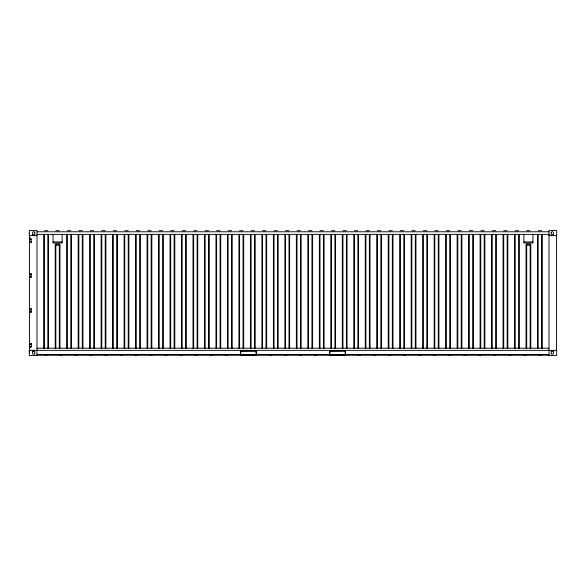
<?xml version="1.0" encoding="UTF-8"?>
<svg xmlns="http://www.w3.org/2000/svg" width="586" height="586" viewBox="0 0 586 586"><rect width="100%" height="100%" fill="white"/><g stroke="black" fill="none" stroke-linecap="round" stroke-linejoin="round"><path stroke-width="0.88" d="M29.622 233.287L29.534 234.671M29.534 351.446L29.622 352.831M30.89 241.557L30.846 241.754M30.89 311.276L30.846 311.466M30.67 242.23L31.322 241.776M30.67 311.942L31.322 311.488M55.209 348.201L55.209 245.182L55.853 244.098L59.311 244.098L59.962 245.182L59.962 348.201M526.038 348.201L526.038 245.182L526.689 244.098L530.147 244.098L530.791 245.182L530.791 348.201M44.375 230.701L47.832 230.701M55.853 230.701L59.311 230.701M67.339 230.701L70.796 230.701M78.824 230.701L82.282 230.701M90.31 230.701L93.767 230.701M101.788 230.701L105.246 230.701M113.274 230.701L116.731 230.701M124.759 230.701L128.217 230.701M136.238 230.701L139.702 230.701M147.723 230.701L151.181 230.701M159.209 230.701L162.666 230.701M170.694 230.701L174.152 230.701M182.173 230.701L185.637 230.701M193.658 230.701L197.116 230.701M205.144 230.701L208.601 230.701M216.63 230.701L220.087 230.701M228.108 230.701L231.573 230.701M239.593 230.701L243.051 230.701M251.079 230.701L254.536 230.701M262.565 230.701L266.022 230.701M274.043 230.701L277.5 230.701M285.529 230.701L288.986 230.701M297.014 230.701L300.471 230.701M308.5 230.701L311.957 230.701M319.978 230.701L323.435 230.701M331.464 230.701L334.921 230.701M342.949 230.701L346.407 230.701M354.427 230.701L357.892 230.701M365.913 230.701L369.37 230.701M377.399 230.701L380.856 230.701M388.884 230.701L392.342 230.701M400.363 230.701L403.827 230.701M411.848 230.701L415.306 230.701M423.334 230.701L426.791 230.701M434.819 230.701L438.277 230.701M446.298 230.701L449.762 230.701M457.783 230.701L461.241 230.701M469.269 230.701L472.726 230.701M480.754 230.701L484.212 230.701M492.233 230.701L495.69 230.701M503.718 230.701L507.176 230.701M515.204 230.701L518.661 230.701M526.689 230.701L530.147 230.701M538.168 230.701L541.625 230.701M36.991 231.778L549.009 231.778M36.991 234.378L549.009 234.378L549.009 235.638L556.7 235.638L556.7 230.532L549.009 230.532L549.009 355.468L556.7 355.468L556.7 350.362L29.3 350.362L29.3 355.468L36.991 355.468L36.991 230.532L29.3 230.532L29.3 235.638L36.991 235.638M32.193 235.14L34.764 235.14M551.236 235.14L553.807 235.14M29.791 238.121L30.538 238.121M31.131 239.198L29.52 239.095L31.322 238.985L31.322 242.553M53.048 241.937L62.123 241.937M523.877 241.937L532.952 241.937M29.622 242.23L31.322 242.23M29.52 242.443L31.322 242.443M29.52 242.553L31.131 242.619M55.209 245.182L59.962 245.182M526.038 245.182L530.791 245.182M29.622 274.058L31.322 274.058M31.322 274.512L30.67 274.058M29.52 276.218L30.384 276.218M29.622 277.083L31.131 277.083M29.622 308.917L31.131 308.917M29.52 311.078L30.384 311.078M29.622 311.942L31.322 311.942M29.52 343.381L31.131 343.381M29.52 343.557L31.322 343.557M29.622 343.77L31.322 343.77M31.322 344.224L30.67 343.77M29.622 346.802L31.131 346.802M29.52 346.905L30.384 346.905M29.52 347.015L31.322 347.015L31.322 343.447M29.791 347.879L30.538 347.879M36.991 348.201L549.009 348.201M32.193 350.86L34.764 350.86M551.236 350.86L553.807 350.86M36.991 354.691L240.48 354.691L240.48 351.446L241.124 350.794L256.067 350.846L256.47 354.691L329.53 354.691L329.933 350.846L344.876 350.794L345.52 351.446L345.52 354.691L549.009 354.691M44.69 354.904L46.851 354.904M59.735 354.904L61.896 354.904M74.781 354.904L76.942 354.904M89.819 354.904L91.98 354.904M104.865 354.904L107.026 354.904M119.91 354.904L122.071 354.904M134.956 354.904L137.117 354.904M149.994 354.904L152.155 354.904M165.04 354.904L167.2 354.904M180.085 354.904L182.246 354.904M195.131 354.904L197.292 354.904M210.169 354.904L212.337 354.904M225.214 354.904L227.375 354.904M240.48 354.904L256.47 354.904M269.355 354.904L271.516 354.904M284.4 354.904L286.561 354.904M299.439 354.904L301.6 354.904M314.484 354.904L316.645 354.904M329.53 354.904L345.52 354.904M358.405 354.904L360.566 354.904M373.45 354.904L375.611 354.904M388.496 354.904L390.657 354.904M403.534 354.904L405.702 354.904M418.58 354.904L420.741 354.904M433.625 354.904L435.786 354.904M448.671 354.904L450.832 354.904M463.716 354.904L465.877 354.904M478.755 354.904L480.916 354.904M493.8 354.904L495.961 354.904M508.846 354.904L511.007 354.904M523.891 354.904L526.052 354.904M538.93 354.904L541.098 354.904M36.991 355.123L549.009 355.123M30.846 274.534L30.89 274.724M30.846 344.246L30.89 344.443M556.48 235.638L556.48 350.362M542.277 234.378L542.277 348.201M541.625 234.378L541.625 348.201M538.168 234.378L538.168 348.201M537.523 234.378L537.523 348.201M532.952 234.378L532.952 243.022L523.877 243.022L523.877 234.378M530.147 244.098L530.147 348.201M526.689 244.098L526.689 348.201M519.306 234.378L519.306 348.201M518.661 234.378L518.661 348.201M515.204 234.378L515.204 348.201M514.552 234.378L514.552 348.201M507.828 234.378L507.828 348.201M507.176 234.378L507.176 348.201M503.718 234.378L503.718 348.201M503.074 234.378L503.074 348.201M496.342 234.378L496.342 348.201M495.69 234.378L495.69 348.201M492.233 234.378L492.233 348.201M491.588 234.378L491.588 348.201M484.856 234.378L484.856 348.201M484.212 234.378L484.212 348.201M480.754 234.378L480.754 348.201M480.102 234.378L480.102 348.201M473.378 234.378L473.378 348.201M472.726 234.378L472.726 348.201M469.269 234.378L469.269 348.201M468.617 234.378L468.617 348.201M461.893 234.378L461.893 348.201M461.241 234.378L461.241 348.201M457.783 234.378L457.783 348.201M457.139 234.378L457.139 348.201M450.407 234.378L450.407 348.201M449.762 234.378L449.762 348.201M446.298 234.378L446.298 348.201M445.653 234.378L445.653 348.201M438.921 234.378L438.921 348.201M438.277 234.378L438.277 348.201M434.819 234.378L434.819 348.201M434.167 234.378L434.167 348.201M427.443 234.378L427.443 348.201M426.791 234.378L426.791 348.201M423.334 234.378L423.334 348.201M422.682 234.378L422.682 348.201M415.957 234.378L415.957 348.201M415.306 234.378L415.306 348.201M411.848 234.378L411.848 348.201M411.204 234.378L411.204 348.201M404.472 234.378L404.472 348.201M403.827 234.378L403.827 348.201M400.363 234.378L400.363 348.201M399.718 234.378L399.718 348.201M392.986 234.378L392.986 348.201M392.342 234.378L392.342 348.201M388.884 234.378L388.884 348.201M388.232 234.378L388.232 348.201M381.508 234.378L381.508 348.201M380.856 234.378L380.856 348.201M377.399 234.378L377.399 348.201M376.747 234.378L376.747 348.201M370.022 234.378L370.022 348.201M369.37 234.378L369.37 348.201M365.913 234.378L365.913 348.201M365.268 234.378L365.268 348.201M358.537 234.378L358.537 348.201M357.892 234.378L357.892 348.201M354.427 234.378L354.427 348.201M353.783 234.378L353.783 348.201M347.051 234.378L347.051 348.201M346.407 234.378L346.407 348.201M342.949 234.378L342.949 348.201M342.297 234.378L342.297 348.201M335.573 234.378L335.573 348.201M334.921 234.378L334.921 348.201M331.464 234.378L331.464 348.201M330.812 234.378L330.812 348.201M324.087 234.378L324.087 348.201M323.435 234.378L323.435 348.201M319.978 234.378L319.978 348.201M319.333 234.378L319.333 348.201M312.602 234.378L312.602 348.201M311.957 234.378L311.957 348.201M308.5 234.378L308.5 348.201M307.848 234.378L307.848 348.201M301.116 234.378L301.116 348.201M300.471 234.378L300.471 348.201M297.014 234.378L297.014 348.201M296.362 234.378L296.362 348.201M289.638 234.378L289.638 348.201M288.986 234.378L288.986 348.201M285.529 234.378L285.529 348.201M284.884 234.378L284.884 348.201M278.152 234.378L278.152 348.201M277.5 234.378L277.5 348.201M274.043 234.378L274.043 348.201M273.398 234.378L273.398 348.201M266.667 234.378L266.667 348.201M266.022 234.378L266.022 348.201M262.565 234.378L262.565 348.201M261.913 234.378L261.913 348.201M255.188 234.378L255.188 348.201M254.536 234.378L254.536 348.201M251.079 234.378L251.079 348.201M250.427 234.378L250.427 348.201M243.703 234.378L243.703 348.201M243.051 234.378L243.051 348.201M239.593 234.378L239.593 348.201M238.949 234.378L238.949 348.201M232.217 234.378L232.217 348.201M231.573 234.378L231.573 348.201M228.108 234.378L228.108 348.201M227.463 234.378L227.463 348.201M220.732 234.378L220.732 348.201M220.087 234.378L220.087 348.201M216.63 234.378L216.63 348.201M215.978 234.378L215.978 348.201M209.253 234.378L209.253 348.201M208.601 234.378L208.601 348.201M205.144 234.378L205.144 348.201M204.492 234.378L204.492 348.201M197.768 234.378L197.768 348.201M197.116 234.378L197.116 348.201M193.658 234.378L193.658 348.201M193.014 234.378L193.014 348.201M186.282 234.378L186.282 348.201M185.637 234.378L185.637 348.201M182.173 234.378L182.173 348.201M181.528 234.378L181.528 348.201M174.796 234.378L174.796 348.201M174.152 234.378L174.152 348.201M170.694 234.378L170.694 348.201M170.043 234.378L170.043 348.201M163.318 234.378L163.318 348.201M162.666 234.378L162.666 348.201M159.209 234.378L159.209 348.201M158.557 234.378L158.557 348.201M151.833 234.378L151.833 348.201M151.181 234.378L151.181 348.201M147.723 234.378L147.723 348.201M147.079 234.378L147.079 348.201M140.347 234.378L140.347 348.201M139.702 234.378L139.702 348.201M136.238 234.378L136.238 348.201M135.593 234.378L135.593 348.201M128.861 234.378L128.861 348.201M128.217 234.378L128.217 348.201M124.759 234.378L124.759 348.201M124.107 234.378L124.107 348.201M117.383 234.378L117.383 348.201M116.731 234.378L116.731 348.201M113.274 234.378L113.274 348.201M112.622 234.378L112.622 348.201M105.898 234.378L105.898 348.201M105.246 234.378L105.246 348.201M101.788 234.378L101.788 348.201M101.144 234.378L101.144 348.201M94.412 234.378L94.412 348.201M93.767 234.378L93.767 348.201M90.31 234.378L90.31 348.201M89.658 234.378L89.658 348.201M82.926 234.378L82.926 348.201M82.282 234.378L82.282 348.201M78.824 234.378L78.824 348.201M78.172 234.378L78.172 348.201M71.448 234.378L71.448 348.201M70.796 234.378L70.796 348.201M67.339 234.378L67.339 348.201M66.694 234.378L66.694 348.201M62.123 234.378L62.123 243.022L53.048 243.022L53.048 234.378M59.311 244.098L59.311 348.201M55.853 244.098L55.853 348.201M48.477 234.378L48.477 348.201M47.832 234.378L47.832 348.201M44.375 234.378L44.375 348.201M43.723 234.378L43.723 348.201M31.102 241.901L31.102 242.553M31.102 343.447L31.102 344.099M31.036 241.901L31.036 242.333M31.036 343.667L31.036 344.099M29.732 239.037L29.732 242.692M29.732 273.794L29.732 277.449M29.732 308.551L29.732 312.206M29.732 343.308L29.732 346.963M29.52 235.638L29.52 273.845L31.322 273.845L31.322 277.303L29.52 277.303L29.52 308.697L31.322 308.697L31.322 312.155L29.52 312.155L29.52 350.362M34.794 232.803A1.099 1.099 0 0 0 33.688 231.697A1.099 1.099 0 0 0 32.589 232.803A3.457 3.457 0 0 0 32.589 234.034A1.099 1.099 0 0 0 34.64 234.583A3.457 3.457 0 0 0 34.64 232.254M551.206 232.803A1.099 1.099 0 0 1 553.265 232.254A3.457 3.457 0 0 1 553.265 234.583A1.099 1.099 0 0 1 551.36 234.583A3.457 3.457 0 0 1 551.36 232.254M34.794 353.197A1.099 1.099 0 0 1 32.735 353.746A3.457 3.457 0 0 1 32.735 351.417M32.589 351.966A1.099 1.099 0 0 1 34.64 351.417A3.457 3.457 0 0 1 34.64 353.746M240.729 351.278L240.692 354.691L256.258 354.691L255.987 351.043L240.729 351.278M329.779 351.278L329.742 354.691L345.308 354.691L345.044 351.043L329.779 351.278M551.36 353.746A1.099 1.099 0 0 0 553.411 353.197A3.457 3.457 0 0 0 553.265 351.417A1.099 1.099 0 0 0 551.36 351.417A3.457 3.457 0 0 0 551.36 353.746"/></g></svg>
